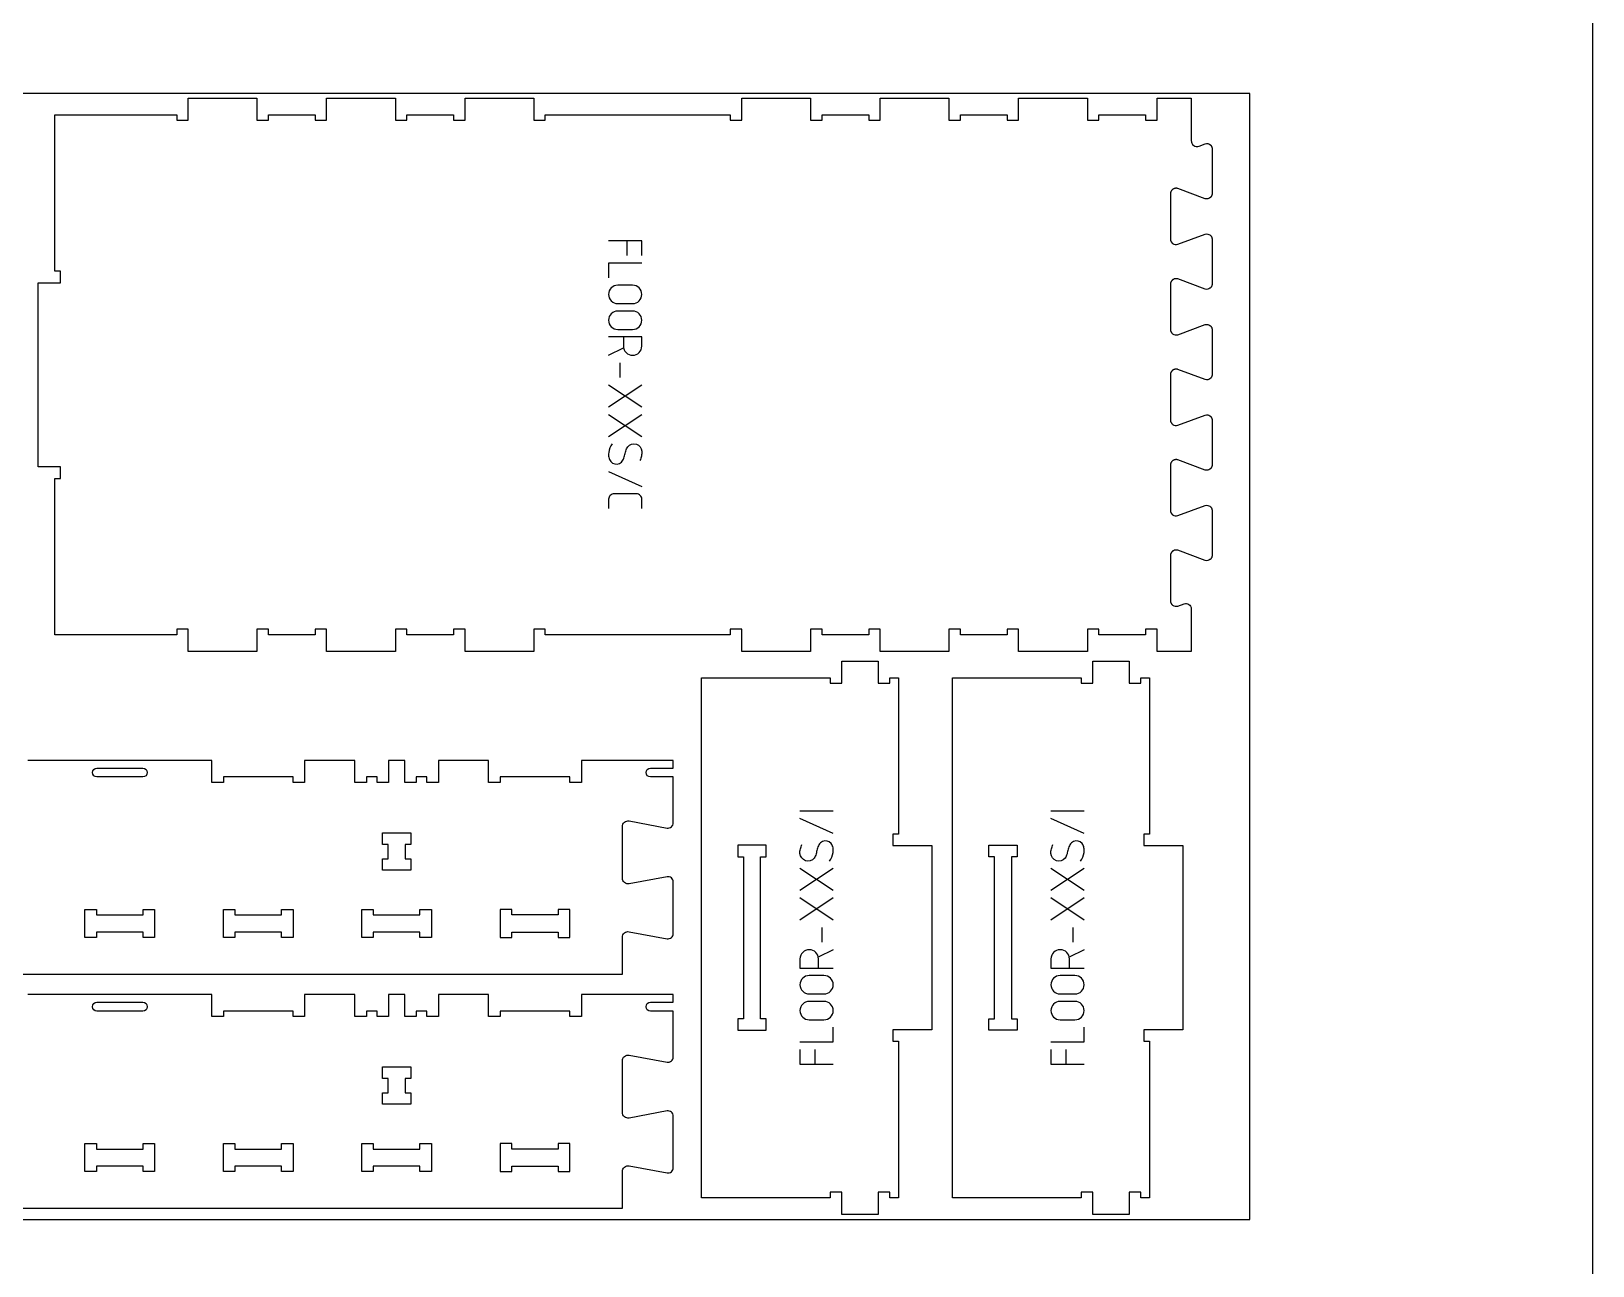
# Model space of a CAD drawing. Extents: x 0 to 12757, y 0 to 30003.
# Drawn here: x 1491 to 3183, y 10626 to 11963 of the extents above; entities that cross this region are included whole.
import ezdxf

# ---------------------------------------------------------------- set-up
doc = ezdxf.new("R2010")
doc.units = 0
for name, color, linetype in [('0_SHEET_SPRUCEPLY_2440X122', 1, 'CONTINUOUS'), ('1_ANYTOOL_1MMDEEP_LABELS_S', 2, 'CONTINUOUS'), ('3_ANYTOOL_CUTTHROUGH_INSID', 4, 'CONTINUOUS'), ('4_ANYTOOL_CUTTHROUGH_OUTSI', 5, 'CONTINUOUS'), ('DONOTCUT', 7, 'CONTINUOUS')]:
    doc.layers.add(name, color=color, linetype=linetype)

msp = doc.modelspace()

# ---------------------------------------------------------------- linework, layer by layer
at = {"layer": '0_SHEET_SPRUCEPLY_2440X122'}
msp.add_lwpolyline([(371.7, 11895.6), (371.7, 10675.6), (2811.7, 10675.6), (2811.7, 11895.6)], close=True, dxfattribs=at)
at = {"layer": '1_ANYTOOL_1MMDEEP_LABELS_S', "color": 2}
for points in [[(2152.8, 11720.1), (2152.8, 11736.1), (2116.8, 11736.1)], [(2136.8, 11720.1), (2136.8, 11736.1)], [(2152.8, 11712.1), (2116.8, 11712.1), (2116.8, 11696.1)], [(2116.8, 11612.1), (2132.9, 11620.2)], [(2128.8, 11604.1), (2128.8, 11588.1)], [(2116.8, 11580.1), (2152.8, 11556.1)], [(2116.8, 11556.1), (2152.8, 11580.1)], [(2116.8, 11548.1), (2152.8, 11524.1)], [(2116.8, 11524.1), (2152.8, 11548.1)], [(2116.8, 11486.1), (2152.8, 11470.1)], [(2360.2, 11118.1), (2324.2, 11118.1)], [(2360.2, 11094.1), (2324.2, 11110.1)], [(2632.2, 11118.1), (2596.2, 11118.1)], [(2632.2, 11094.1), (2596.2, 11110.1)], [(2360.2, 11056.1), (2324.2, 11032.1)], [(2360.2, 11032.1), (2324.2, 11056.1)], [(2632.2, 11056.1), (2596.2, 11032.1)], [(2632.2, 11032.1), (2596.2, 11056.1)], [(2360.2, 11024.1), (2324.2, 11000.1)], [(2360.2, 11000.1), (2324.2, 11024.1)], [(2632.2, 11024.1), (2596.2, 11000.1)], [(2632.2, 11000.1), (2596.2, 11024.1)], [(2348.2, 10976.1), (2348.2, 10992.1)], [(2620.2, 10976.1), (2620.2, 10992.1)], [(2360.2, 10968.1), (2344, 10960)], [(2632.2, 10968.1), (2616.1, 10960)], [(2324.2, 10868.1), (2360.2, 10868.1), (2360.2, 10884.1)], [(2596.2, 10868.1), (2632.2, 10868.1), (2632.2, 10884.1)], [(2324.2, 10860.1), (2324.2, 10844.1), (2360.2, 10844.1)], [(2340.2, 10860.1), (2340.2, 10844.1)], [(2596.2, 10860.1), (2596.2, 10844.1), (2632.2, 10844.1)], [(2612.2, 10860.1), (2612.2, 10844.1)]]:
    msp.add_lwpolyline(points, dxfattribs=at)
for points in [[(2126.8, 11688.1, 1), (2126.8, 11668.1), (2142.8, 11668.1, 1), (2142.8, 11688.1)], [(2126.8, 11660.1, 1), (2126.8, 11640.1), (2142.8, 11640.1, 1), (2142.8, 11660.1)], [(2350.2, 10920.1, 1), (2350.2, 10940.1), (2334.2, 10940.1, 1), (2334.2, 10920.1)], [(2622.2, 10920.1, 1), (2622.2, 10940.1), (2606.2, 10940.1, 1), (2606.2, 10920.1)], [(2350.2, 10892.1, 1), (2350.2, 10912.1), (2334.2, 10912.1, 1), (2334.2, 10892.1)], [(2622.2, 10892.1, 1), (2622.2, 10912.1), (2606.2, 10912.1, 1), (2606.2, 10892.1)]]:
    msp.add_lwpolyline(points, format="xyb", close=True, dxfattribs=at)
for points in [[(2132.8, 11632.1), (2132.8, 11622.1, 1), (2152.8, 11622.1), (2152.8, 11632.1), (2116.8, 11632.1)], [(2120.8, 11516.1, 0.136555), (2116.9, 11506.8, 0.071716), (2117, 11501.7, 0.133522), (2119.1, 11497.1, 0.344001), (2128.5, 11495, 0.153745), (2132.2, 11498.5, 0.071568), (2134.1, 11503.2, -0.00912), (2135.4, 11508.4, -0.090615), (2137.5, 11513, -0.340346), (2146.9, 11515.8, -0.284273), (2152.8, 11508.1, -0.092596), (2152.3, 11503, -0.017533), (2150.8, 11498.1)], [(2152.8, 11446.1), (2152.8, 11456.1, 0.414214), (2146.8, 11462.1), (2122.8, 11462.1, 0.414214), (2116.8, 11456.1), (2116.8, 11446.1)], [(2356.2, 11064.1, 0.136555), (2360.1, 11073.4, 0.071716), (2360, 11078.5, 0.133522), (2357.9, 11083.1, 0.344001), (2348.5, 11085.2, 0.153745), (2344.8, 11081.7, 0.071568), (2342.9, 11077, -0.00912), (2341.6, 11071.8, -0.090615), (2339.5, 11067.3, -0.340346), (2330.1, 11064.5, -0.284273), (2324.2, 11072.2, -0.092596), (2324.7, 11077.2, -0.017533), (2326.2, 11082.1)], [(2628.2, 11064.1, 0.136555), (2632.1, 11073.4, 0.071716), (2632, 11078.5, 0.133522), (2629.9, 11083.1, 0.344001), (2620.5, 11085.2, 0.153745), (2616.8, 11081.7, 0.071568), (2614.9, 11077, -0.00912), (2613.6, 11071.8, -0.090615), (2611.5, 11067.3, -0.340346), (2602.1, 11064.5, -0.284273), (2596.2, 11072.2, -0.092596), (2596.7, 11077.2, -0.017533), (2598.2, 11082.1)], [(2344.2, 10948.1), (2344.2, 10958.1, 1), (2324.2, 10958.1), (2324.2, 10948.1), (2360.2, 10948.1)], [(2616.2, 10948.1), (2616.2, 10958.1, 1), (2596.2, 10958.1), (2596.2, 10948.1), (2632.2, 10948.1)]]:
    msp.add_lwpolyline(points, format="xyb", dxfattribs=at)
at = {"layer": '3_ANYTOOL_CUTTHROUGH_INSID', "color": 4}
for points in [[(1612.1, 11164.7, -1), (1612.1, 11155.2), (1562.1, 11155.2, -1), (1562.1, 11164.7)], [(1612.1, 10911.1, -1), (1612.1, 10901.6), (1562.1, 10901.6, -1), (1562.1, 10911.1)]]:
    msp.add_lwpolyline(points, format="xyb", close=True, dxfattribs=at)
for points in [[(1902.3, 11054.2), (1871.8, 11054.2), (1871.8, 11066.7), (1877.8, 11066.7), (1877.8, 11082.2), (1871.8, 11082.2), (1871.8, 11094.7), (1902.3, 11094.7), (1902.3, 11082.2), (1896.3, 11082.2), (1896.3, 11066.7), (1902.3, 11066.7)], [(2281.5, 10893.3), (2281.5, 11068.8), (2287.5, 11068.8), (2287.5, 11081.3), (2257, 11081.3), (2257, 11068.8), (2263, 11068.8), (2263, 10893.3), (2257, 10893.3), (2257, 10880.8), (2287.5, 10880.8), (2287.5, 10893.3)], [(2559.5, 10893.3), (2559.5, 10880.8), (2529, 10880.8), (2529, 10893.3), (2535, 10893.3), (2535, 11068.8), (2529, 11068.8), (2529, 11081.3), (2559.5, 11081.3), (2559.5, 11068.8), (2553.5, 11068.8), (2553.5, 10893.3)], [(1561.8, 11005.7), (1612.3, 11005.7), (1612.3, 11011.7), (1624.8, 11011.7), (1624.8, 10981.2), (1612.3, 10981.2), (1612.3, 10987.2), (1561.8, 10987.2), (1561.8, 10981.2), (1549.3, 10981.2), (1549.3, 11011.7), (1561.8, 11011.7)], [(1762.3, 11005.7), (1762.3, 11011.7), (1774.8, 11011.7), (1774.8, 10981.2), (1762.3, 10981.2), (1762.3, 10987.2), (1711.8, 10987.2), (1711.8, 10981.2), (1699.3, 10981.2), (1699.3, 11011.7), (1711.8, 11011.7), (1711.8, 11005.7)], [(1861.8, 11011.7), (1861.8, 11005.7), (1912.3, 11005.7), (1912.3, 11011.7), (1924.8, 11011.7), (1924.8, 10981.2), (1912.3, 10981.2), (1912.3, 10987.2), (1861.8, 10987.2), (1861.8, 10981.2), (1849.3, 10981.2), (1849.3, 11011.7)], [(2062.3, 10987.2), (2062.3, 10981.2), (2074.8, 10981.2), (2074.8, 11011.7), (2062.3, 11011.7), (2062.3, 11005.7), (2011.8, 11005.7), (2011.8, 11011.7), (1999.3, 11011.7), (1999.3, 10981.2), (2011.8, 10981.2), (2011.8, 10987.2)], [(1902.3, 10800.6), (1871.8, 10800.6), (1871.8, 10813.1), (1877.8, 10813.1), (1877.8, 10828.6), (1871.8, 10828.6), (1871.8, 10841.1), (1902.3, 10841.1), (1902.3, 10828.6), (1896.3, 10828.6), (1896.3, 10813.1), (1902.3, 10813.1)], [(1561.8, 10752.1), (1612.3, 10752.1), (1612.3, 10758.1), (1624.8, 10758.1), (1624.8, 10727.6), (1612.3, 10727.6), (1612.3, 10733.6), (1561.8, 10733.6), (1561.8, 10727.6), (1549.3, 10727.6), (1549.3, 10758.1), (1561.8, 10758.1)], [(1762.3, 10752.1), (1762.3, 10758.1), (1774.8, 10758.1), (1774.8, 10727.6), (1762.3, 10727.6), (1762.3, 10733.6), (1711.8, 10733.6), (1711.8, 10727.6), (1699.3, 10727.6), (1699.3, 10758.1), (1711.8, 10758.1), (1711.8, 10752.1)], [(1861.8, 10758.1), (1861.8, 10752.1), (1912.3, 10752.1), (1912.3, 10758.1), (1924.8, 10758.1), (1924.8, 10727.6), (1912.3, 10727.6), (1912.3, 10733.6), (1861.8, 10733.6), (1861.8, 10727.6), (1849.3, 10727.6), (1849.3, 10758.1)], [(2062.3, 10733.6), (2062.3, 10727.6), (2074.8, 10727.6), (2074.8, 10758.1), (2062.3, 10758.1), (2062.3, 10752.1), (2011.8, 10752.1), (2011.8, 10758.1), (1999.3, 10758.1), (1999.3, 10727.6), (2011.8, 10727.6), (2011.8, 10733.6)]]:
    msp.add_lwpolyline(points, close=True, dxfattribs=at)
at = {"layer": '4_ANYTOOL_CUTTHROUGH_OUTSI', "color": 5}
msp.add_lwpolyline([(2748.2, 11844.7, 0.522088), (2756.7, 11838.8), (2763.5, 11841.4, -0.236725), (2768.5, 11840.5), (2768.7, 11840.4), (2768.8, 11840.3), (2768.9, 11840.2), (2769, 11840), (2769.1, 11839.9), (2769.3, 11839.8), (2769.4, 11839.7), (2769.5, 11839.6), (2769.6, 11839.4), (2769.7, 11839.3), (2769.8, 11839.2), (2769.9, 11839), (2770, 11838.9), (2770.1, 11838.7), (2770.2, 11838.6), (2770.2, 11838.4), (2770.3, 11838.3), (2770.4, 11838.1), (2770.4, 11838), (2770.5, 11837.8), (2770.6, 11837.6), (2770.6, 11837.5), (2770.7, 11837.3), (2770.7, 11837.2), (2770.7, 11837), (2770.8, 11836.8), (2770.8, 11836.7), (2770.8, 11836.5), (2770.8, 11836.3), (2770.8, 11836.2), (2770.8, 11836), (2770.8, 11835.8), (2770.8, 11787.3), (2770.8, 11787.2), (2770.8, 11787), (2770.8, 11786.9), (2770.8, 11786.7), (2770.8, 11786.5), (2770.8, 11786.4), (2770.7, 11786.2), (2770.7, 11786), (2770.7, 11785.9), (2770.6, 11785.7), (2770.6, 11785.5), (2770.5, 11785.4), (2770.4, 11785.2), (2770.4, 11785.1), (2770.3, 11784.9), (2770.2, 11784.8), (2770.2, 11784.6), (2770.1, 11784.5), (2770, 11784.3), (2769.9, 11784.2), (2769.8, 11784), (2769.7, 11783.9), (2769.6, 11783.8), (2769.5, 11783.6), (2769.4, 11783.5), (2769.3, 11783.4), (2769.1, 11783.3), (2769, 11783.1), (2768.9, 11783), (2768.8, 11782.9), (2768.7, 11782.8), (2768.5, 11782.7, -0.236725), (2763.5, 11781.8), (2733.7, 11792.8), (2733.7, 11792.8), (2733.7, 11792.8), (2733.5, 11792.9), (2733.3, 11792.9), (2733.2, 11793), (2733, 11793), (2732.8, 11793), (2732.6, 11793.1), (2732.4, 11793.1), (2732.3, 11793.1), (2732.1, 11793.1), (2731.9, 11793.1), (2731.7, 11793.1), (2731.5, 11793.1), (2731.3, 11793.1), (2731.2, 11793.1), (2731, 11793), (2730.8, 11793), (2730.6, 11793), (2730.4, 11792.9), (2730.2, 11792.9), (2730.1, 11792.8), (2729.9, 11792.8), (2729.7, 11792.7), (2729.5, 11792.6), (2729.4, 11792.6), (2729.2, 11792.5), (2729.1, 11792.4), (2728.9, 11792.3), (2728.7, 11792.3), (2728.6, 11792.2), (2728.4, 11792.1), (2728.3, 11792), (2728.1, 11791.9), (2728, 11791.8), (2727.9, 11791.6), (2727.7, 11791.5), (2727.6, 11791.4), (2727.5, 11791.3), (2727.3, 11791.2), (2727.2, 11791), (2727.1, 11790.9), (2727, 11790.7), (2726.9, 11790.6), (2726.8, 11790.4), (2726.7, 11790.3), (2726.6, 11790.1), (2726.5, 11790), (2726.4, 11789.8), (2726.3, 11789.7), (2726.2, 11789.5), (2726.1, 11789.3), (2726.1, 11789.1), (2726, 11789), (2725.9, 11788.8), (2725.9, 11788.6), (2725.8, 11788.4), (2725.8, 11788.3), (2725.7, 11788.1), (2725.7, 11787.9), (2725.7, 11787.7), (2725.7, 11787.6), (2725.6, 11787.4), (2725.6, 11787.2), (2725.6, 11787), (2725.6, 11786.8), (2725.6, 11738.3), (2725.6, 11738.2), (2725.6, 11738), (2725.6, 11737.8), (2725.7, 11737.6), (2725.7, 11737.5), (2725.7, 11737.3), (2725.7, 11737.1), (2725.8, 11736.9), (2725.8, 11736.7), (2725.9, 11736.6), (2725.9, 11736.4), (2726, 11736.2), (2726.1, 11736), (2726.1, 11735.9), (2726.2, 11735.7), (2726.3, 11735.5), (2726.4, 11735.4), (2726.5, 11735.2), (2726.6, 11735), (2726.7, 11734.9), (2726.8, 11734.7), (2726.9, 11734.6), (2727, 11734.4), (2727.1, 11734.3), (2727.2, 11734.2), (2727.3, 11734), (2727.5, 11733.9), (2727.6, 11733.8), (2727.7, 11733.7), (2727.9, 11733.5), (2728, 11733.4), (2728.1, 11733.3, 0.237079), (2733.7, 11732.4), (2733.7, 11732.4), (2763.5, 11743.4), (2763.5, 11743.4, -0.236725), (2768.5, 11742.5), (2768.7, 11742.4), (2768.8, 11742.3), (2768.9, 11742.2), (2769, 11742), (2769.1, 11741.9), (2769.3, 11741.8), (2769.4, 11741.7), (2769.5, 11741.6), (2769.6, 11741.4), (2769.7, 11741.3), (2769.8, 11741.2), (2769.9, 11741), (2770, 11740.9), (2770.1, 11740.7), (2770.2, 11740.6), (2770.2, 11740.4), (2770.3, 11740.3), (2770.4, 11740.1), (2770.4, 11740), (2770.5, 11739.8), (2770.6, 11739.6), (2770.6, 11739.5), (2770.7, 11739.3), (2770.7, 11739.2), (2770.7, 11739), (2770.8, 11738.8), (2770.8, 11738.7), (2770.8, 11738.5), (2770.8, 11738.3), (2770.8, 11738.2), (2770.8, 11738), (2770.8, 11737.8), (2770.8, 11689.3), (2770.8, 11689.2), (2770.8, 11689), (2770.8, 11688.9), (2770.8, 11688.7), (2770.8, 11688.5), (2770.8, 11688.4), (2770.7, 11688.2), (2770.7, 11688), (2770.7, 11687.9), (2770.6, 11687.7), (2770.6, 11687.5), (2770.5, 11687.4), (2770.4, 11687.2), (2770.4, 11687.1), (2770.3, 11686.9), (2770.2, 11686.8), (2770.2, 11686.6), (2770.1, 11686.5), (2770, 11686.3), (2769.9, 11686.2), (2769.8, 11686), (2769.7, 11685.9), (2769.6, 11685.8), (2769.5, 11685.6), (2769.4, 11685.5), (2769.3, 11685.4), (2769.1, 11685.3), (2769, 11685.1), (2768.9, 11685), (2768.8, 11684.9), (2768.7, 11684.8), (2768.5, 11684.7, -0.236725), (2763.5, 11683.8), (2733.7, 11694.8), (2733.7, 11694.8), (2733.7, 11694.8), (2733.5, 11694.9), (2733.3, 11694.9), (2733.2, 11695), (2733, 11695), (2732.8, 11695), (2732.6, 11695.1), (2732.4, 11695.1), (2732.3, 11695.1), (2732.1, 11695.1), (2731.9, 11695.1), (2731.7, 11695.1), (2731.5, 11695.1), (2731.3, 11695.1), (2731.2, 11695.1), (2731, 11695), (2730.8, 11695), (2730.6, 11695), (2730.4, 11694.9), (2730.2, 11694.9), (2730.1, 11694.8), (2729.9, 11694.8), (2729.7, 11694.7), (2729.5, 11694.6), (2729.4, 11694.6), (2729.2, 11694.5), (2729.1, 11694.4), (2728.9, 11694.3), (2728.7, 11694.3), (2728.6, 11694.2), (2728.4, 11694.1), (2728.3, 11694), (2728.1, 11693.9), (2728, 11693.8), (2727.9, 11693.6), (2727.7, 11693.5), (2727.6, 11693.4), (2727.5, 11693.3), (2727.3, 11693.2), (2727.2, 11693), (2727.1, 11692.9), (2727, 11692.7), (2726.9, 11692.6), (2726.8, 11692.4), (2726.7, 11692.3), (2726.6, 11692.1), (2726.5, 11692), (2726.4, 11691.8), (2726.3, 11691.7), (2726.2, 11691.5), (2726.1, 11691.3), (2726.1, 11691.1), (2726, 11691), (2725.9, 11690.8), (2725.9, 11690.6), (2725.8, 11690.4), (2725.8, 11690.3), (2725.7, 11690.1), (2725.7, 11689.9), (2725.7, 11689.7), (2725.7, 11689.6), (2725.6, 11689.4), (2725.6, 11689.2), (2725.6, 11689), (2725.6, 11688.8), (2725.6, 11640.3), (2725.6, 11640.2), (2725.6, 11640), (2725.6, 11639.8), (2725.7, 11639.6), (2725.7, 11639.5), (2725.7, 11639.3), (2725.7, 11639.1), (2725.8, 11638.9), (2725.8, 11638.7), (2725.9, 11638.6), (2725.9, 11638.4), (2726, 11638.2), (2726.1, 11638), (2726.1, 11637.9), (2726.2, 11637.7), (2726.3, 11637.5), (2726.4, 11637.4), (2726.5, 11637.2), (2726.6, 11637), (2726.7, 11636.9), (2726.8, 11636.7), (2726.9, 11636.6), (2727, 11636.4), (2727.1, 11636.3), (2727.2, 11636.2), (2727.3, 11636), (2727.5, 11635.9), (2727.6, 11635.8), (2727.7, 11635.7), (2727.9, 11635.5), (2728, 11635.4), (2728.1, 11635.3, 0.237079), (2733.7, 11634.4), (2733.7, 11634.4), (2733.7, 11634.4), (2763.5, 11645.4), (2763.5, 11645.4, -0.236725), (2768.5, 11644.5), (2768.7, 11644.4), (2768.8, 11644.3), (2768.9, 11644.2), (2769, 11644), (2769.1, 11643.9), (2769.3, 11643.8), (2769.4, 11643.7), (2769.5, 11643.6), (2769.6, 11643.4), (2769.7, 11643.3), (2769.8, 11643.2), (2769.9, 11643), (2770, 11642.9), (2770.1, 11642.7), (2770.2, 11642.6), (2770.2, 11642.4), (2770.3, 11642.3), (2770.4, 11642.1), (2770.4, 11642), (2770.5, 11641.8), (2770.6, 11641.6), (2770.6, 11641.5), (2770.7, 11641.3), (2770.7, 11641.2), (2770.7, 11641), (2770.8, 11640.8), (2770.8, 11640.7), (2770.8, 11640.5), (2770.8, 11640.3), (2770.8, 11640.2), (2770.8, 11640), (2770.8, 11639.8), (2770.8, 11591.3), (2770.8, 11591.2), (2770.8, 11591), (2770.8, 11590.9), (2770.8, 11590.7), (2770.8, 11590.5), (2770.8, 11590.4), (2770.7, 11590.2), (2770.7, 11590), (2770.7, 11589.9), (2770.6, 11589.7), (2770.6, 11589.5), (2770.5, 11589.4), (2770.4, 11589.2), (2770.4, 11589.1), (2770.3, 11588.9), (2770.2, 11588.8), (2770.2, 11588.6), (2770.1, 11588.5), (2770, 11588.3), (2769.9, 11588.2), (2769.8, 11588), (2769.7, 11587.9), (2769.6, 11587.8), (2769.5, 11587.6), (2769.4, 11587.5), (2769.3, 11587.4), (2769.1, 11587.3), (2769, 11587.1), (2768.9, 11587), (2768.8, 11586.9), (2768.7, 11586.8), (2768.5, 11586.7, -0.236725), (2763.5, 11585.8), (2733.7, 11596.8), (2733.7, 11596.8), (2733.7, 11596.8), (2733.5, 11596.9), (2733.3, 11596.9), (2733.2, 11597), (2733, 11597), (2732.8, 11597), (2732.6, 11597.1), (2732.4, 11597.1), (2732.3, 11597.1), (2732.1, 11597.1), (2731.9, 11597.1), (2731.7, 11597.1), (2731.5, 11597.1), (2731.3, 11597.1), (2731.2, 11597.1), (2731, 11597), (2730.8, 11597), (2730.6, 11597), (2730.4, 11596.9), (2730.2, 11596.9), (2730.1, 11596.8), (2729.9, 11596.8), (2729.7, 11596.7), (2729.5, 11596.6), (2729.4, 11596.6), (2729.2, 11596.5), (2729.1, 11596.4), (2728.9, 11596.3), (2728.7, 11596.3), (2728.6, 11596.2), (2728.4, 11596.1), (2728.3, 11596), (2728.1, 11595.9), (2728, 11595.8), (2727.9, 11595.6), (2727.7, 11595.5), (2727.6, 11595.4), (2727.5, 11595.3), (2727.3, 11595.2), (2727.2, 11595), (2727.1, 11594.9), (2727, 11594.7), (2726.9, 11594.6), (2726.8, 11594.4), (2726.7, 11594.3), (2726.6, 11594.1), (2726.5, 11594), (2726.4, 11593.8), (2726.3, 11593.7), (2726.2, 11593.5), (2726.1, 11593.3), (2726.1, 11593.1), (2726, 11593), (2725.9, 11592.8), (2725.9, 11592.6), (2725.8, 11592.4), (2725.8, 11592.3), (2725.7, 11592.1), (2725.7, 11591.9), (2725.7, 11591.7), (2725.7, 11591.6), (2725.6, 11591.4), (2725.6, 11591.2), (2725.6, 11591), (2725.6, 11590.8), (2725.6, 11542.3), (2725.6, 11542.2), (2725.6, 11542), (2725.6, 11541.8), (2725.7, 11541.6), (2725.7, 11541.5), (2725.7, 11541.3), (2725.7, 11541.1), (2725.8, 11540.9), (2725.8, 11540.7), (2725.9, 11540.6), (2725.9, 11540.4), (2726, 11540.2), (2726.1, 11540), (2726.1, 11539.9), (2726.2, 11539.7), (2726.3, 11539.5), (2726.4, 11539.4), (2726.5, 11539.2), (2726.6, 11539), (2726.7, 11538.9), (2726.8, 11538.7), (2726.9, 11538.6), (2727, 11538.4), (2727.1, 11538.3), (2727.2, 11538.2), (2727.3, 11538), (2727.5, 11537.9), (2727.6, 11537.8), (2727.7, 11537.7), (2727.9, 11537.5), (2728, 11537.4), (2728.1, 11537.3, 0.237079), (2733.7, 11536.4), (2733.7, 11536.4), (2763.5, 11547.4), (2763.5, 11547.4, -0.236725), (2768.5, 11546.5), (2768.7, 11546.4), (2768.8, 11546.3), (2768.9, 11546.2), (2769, 11546), (2769.1, 11545.9), (2769.3, 11545.8), (2769.4, 11545.7), (2769.5, 11545.6), (2769.6, 11545.4), (2769.7, 11545.3), (2769.8, 11545.2), (2769.9, 11545), (2770, 11544.9), (2770.1, 11544.7), (2770.2, 11544.6), (2770.2, 11544.4), (2770.3, 11544.3), (2770.4, 11544.1), (2770.4, 11544), (2770.5, 11543.8), (2770.6, 11543.6), (2770.6, 11543.5), (2770.7, 11543.3), (2770.7, 11543.2), (2770.7, 11543), (2770.8, 11542.8), (2770.8, 11542.7), (2770.8, 11542.5), (2770.8, 11542.3), (2770.8, 11542.2), (2770.8, 11542), (2770.8, 11541.8), (2770.8, 11493.3), (2770.8, 11493.2), (2770.8, 11493), (2770.8, 11492.9), (2770.8, 11492.7), (2770.8, 11492.5), (2770.8, 11492.4), (2770.7, 11492.2), (2770.7, 11492), (2770.7, 11491.9), (2770.6, 11491.7), (2770.6, 11491.5), (2770.5, 11491.4), (2770.4, 11491.2), (2770.4, 11491.1), (2770.3, 11490.9), (2770.2, 11490.8), (2770.2, 11490.6), (2770.1, 11490.5), (2770, 11490.3), (2769.9, 11490.2), (2769.8, 11490), (2769.7, 11489.9), (2769.6, 11489.8), (2769.5, 11489.6), (2769.4, 11489.5), (2769.3, 11489.4), (2769.1, 11489.3), (2769, 11489.1), (2768.9, 11489), (2768.8, 11488.9), (2768.7, 11488.8), (2768.5, 11488.7, -0.236725), (2763.5, 11487.8), (2733.7, 11498.8), (2733.7, 11498.8), (2733.7, 11498.8), (2733.5, 11498.9), (2733.3, 11498.9), (2733.2, 11499), (2733, 11499), (2732.8, 11499), (2732.6, 11499.1), (2732.4, 11499.1), (2732.3, 11499.1), (2732.1, 11499.1), (2731.9, 11499.1), (2731.7, 11499.1), (2731.5, 11499.1), (2731.3, 11499.1), (2731.2, 11499.1), (2731, 11499), (2730.8, 11499), (2730.6, 11499), (2730.4, 11498.9), (2730.2, 11498.9), (2730.1, 11498.8), (2729.9, 11498.8), (2729.7, 11498.7), (2729.5, 11498.6), (2729.4, 11498.6), (2729.2, 11498.5), (2729.1, 11498.4), (2728.9, 11498.3), (2728.7, 11498.3), (2728.6, 11498.2), (2728.4, 11498.1), (2728.3, 11498), (2728.1, 11497.9), (2728, 11497.8), (2727.9, 11497.6), (2727.7, 11497.5), (2727.6, 11497.4), (2727.5, 11497.3), (2727.3, 11497.2), (2727.2, 11497), (2727.1, 11496.9), (2727, 11496.7), (2726.9, 11496.6), (2726.8, 11496.4), (2726.7, 11496.3), (2726.6, 11496.1), (2726.5, 11496), (2726.4, 11495.8), (2726.3, 11495.7), (2726.2, 11495.5), (2726.1, 11495.3), (2726.1, 11495.1), (2726, 11495), (2725.9, 11494.8), (2725.9, 11494.6), (2725.8, 11494.4), (2725.8, 11494.3), (2725.7, 11494.1), (2725.7, 11493.9), (2725.7, 11493.7), (2725.7, 11493.6), (2725.6, 11493.4), (2725.6, 11493.2), (2725.6, 11493), (2725.6, 11492.8), (2725.6, 11444.3), (2725.6, 11444.2), (2725.6, 11444), (2725.6, 11443.8), (2725.7, 11443.6), (2725.7, 11443.5), (2725.7, 11443.3), (2725.7, 11443.1), (2725.8, 11442.9), (2725.8, 11442.7), (2725.9, 11442.6), (2725.9, 11442.4), (2726, 11442.2), (2726.1, 11442), (2726.1, 11441.9), (2726.2, 11441.7), (2726.3, 11441.5), (2726.4, 11441.4), (2726.5, 11441.2), (2726.6, 11441), (2726.7, 11440.9), (2726.8, 11440.7), (2726.9, 11440.6), (2727, 11440.4), (2727.1, 11440.3), (2727.2, 11440.2), (2727.3, 11440), (2727.5, 11439.9), (2727.6, 11439.8), (2727.7, 11439.7), (2727.9, 11439.5), (2728, 11439.4), (2728.1, 11439.3, 0.237079), (2733.7, 11438.4), (2733.7, 11438.4), (2763.5, 11449.4), (2763.5, 11449.4, -0.236725), (2768.5, 11448.5), (2768.7, 11448.4), (2768.8, 11448.3), (2768.9, 11448.2), (2769, 11448), (2769.1, 11447.9), (2769.3, 11447.8), (2769.4, 11447.7), (2769.5, 11447.6), (2769.6, 11447.4), (2769.7, 11447.3), (2769.8, 11447.2), (2769.9, 11447), (2770, 11446.9), (2770.1, 11446.7), (2770.2, 11446.6), (2770.2, 11446.4), (2770.3, 11446.3), (2770.4, 11446.1), (2770.4, 11446), (2770.5, 11445.8), (2770.6, 11445.6), (2770.6, 11445.5), (2770.7, 11445.3), (2770.7, 11445.2), (2770.7, 11445), (2770.8, 11444.8), (2770.8, 11444.7), (2770.8, 11444.5), (2770.8, 11444.3), (2770.8, 11444.2), (2770.8, 11444), (2770.8, 11443.8), (2770.8, 11395.3), (2770.8, 11395.2), (2770.8, 11395), (2770.8, 11394.9), (2770.8, 11394.7), (2770.8, 11394.5), (2770.8, 11394.4), (2770.7, 11394.2), (2770.7, 11394), (2770.7, 11393.9), (2770.6, 11393.7), (2770.6, 11393.5), (2770.5, 11393.4), (2770.4, 11393.2), (2770.4, 11393.1), (2770.3, 11392.9), (2770.2, 11392.8), (2770.2, 11392.6), (2770.1, 11392.5), (2770, 11392.3), (2769.9, 11392.2), (2769.8, 11392), (2769.7, 11391.9), (2769.6, 11391.8), (2769.5, 11391.6), (2769.4, 11391.5), (2769.3, 11391.4), (2769.1, 11391.3), (2769, 11391.1), (2768.9, 11391), (2768.8, 11390.9), (2768.7, 11390.8), (2768.5, 11390.7, -0.236725), (2763.5, 11389.8), (2733.7, 11400.8), (2733.7, 11400.8), (2733.7, 11400.8), (2733.5, 11400.9), (2733.3, 11400.9), (2733.2, 11401), (2733, 11401), (2732.8, 11401), (2732.6, 11401.1), (2732.4, 11401.1), (2732.3, 11401.1), (2732.1, 11401.1), (2731.9, 11401.1), (2731.7, 11401.1), (2731.5, 11401.1), (2731.3, 11401.1), (2731.2, 11401.1), (2731, 11401), (2730.8, 11401), (2730.6, 11401), (2730.4, 11400.9), (2730.2, 11400.9), (2730.1, 11400.8), (2729.9, 11400.8), (2729.7, 11400.7), (2729.5, 11400.6), (2729.4, 11400.6), (2729.2, 11400.5), (2729.1, 11400.4), (2728.9, 11400.3), (2728.7, 11400.3), (2728.6, 11400.2), (2728.4, 11400.1), (2728.3, 11400), (2728.1, 11399.9), (2728, 11399.8), (2727.9, 11399.6), (2727.7, 11399.5), (2727.6, 11399.4), (2727.5, 11399.3), (2727.3, 11399.2), (2727.2, 11399), (2727.1, 11398.9), (2727, 11398.7), (2726.9, 11398.6), (2726.8, 11398.4), (2726.7, 11398.3), (2726.6, 11398.1), (2726.5, 11398), (2726.4, 11397.8), (2726.3, 11397.7), (2726.2, 11397.5), (2726.1, 11397.3), (2726.1, 11397.1), (2726, 11397), (2725.9, 11396.8), (2725.9, 11396.6), (2725.8, 11396.4), (2725.8, 11396.3), (2725.7, 11396.1), (2725.7, 11395.9), (2725.7, 11395.7), (2725.7, 11395.6), (2725.6, 11395.4), (2725.6, 11395.2), (2725.6, 11395), (2725.6, 11394.8), (2725.6, 11346.3), (2725.6, 11346.2), (2725.6, 11346), (2725.6, 11345.8), (2725.7, 11345.6), (2725.7, 11345.5), (2725.7, 11345.3), (2725.7, 11345.1), (2725.8, 11344.9), (2725.8, 11344.7), (2725.9, 11344.6), (2725.9, 11344.4), (2726, 11344.2), (2726.1, 11344), (2726.1, 11343.9), (2726.2, 11343.7), (2726.3, 11343.5), (2726.4, 11343.4), (2726.5, 11343.2), (2726.6, 11343), (2726.7, 11342.9), (2726.8, 11342.7), (2726.9, 11342.6), (2727, 11342.4), (2727.1, 11342.3), (2727.2, 11342.2), (2727.3, 11342), (2727.5, 11341.9), (2727.6, 11341.8), (2727.7, 11341.7), (2727.9, 11341.5), (2728, 11341.4), (2728.1, 11341.3, 0.237079), (2733.7, 11340.4), (2733.7, 11340.4), (2740.5, 11342.9), (2740.5, 11342.9, -0.522087), (2748.2, 11337.5), (2748.2, 11291.3), (2711.2, 11291.3), (2711.2, 11315.3), (2698.7, 11315.3), (2698.7, 11309.3), (2648.2, 11309.3), (2648.2, 11315.3), (2635.7, 11315.3), (2635.7, 11291.3), (2561.2, 11291.3), (2561.2, 11315.3), (2548.7, 11315.3), (2548.7, 11309.3), (2498.2, 11309.3), (2498.2, 11315.3), (2485.7, 11315.3), (2485.7, 11291.3), (2411.2, 11291.3), (2411.2, 11315.3), (2398.7, 11315.3), (2398.7, 11309.3), (2348.2, 11309.3), (2348.2, 11315.3), (2335.7, 11315.3), (2335.7, 11291.3), (2261.2, 11291.3), (2261.2, 11315.3), (2248.7, 11315.3), (2248.7, 11309.3), (2048.2, 11309.3), (2048.2, 11315.3), (2035.7, 11315.3), (2035.7, 11291.3), (1961.2, 11291.3), (1961.2, 11315.3), (1948.7, 11315.3), (1948.7, 11309.3), (1898.2, 11309.3), (1898.2, 11315.3), (1885.7, 11315.3), (1885.7, 11291.3), (1811.2, 11291.3), (1811.2, 11315.3), (1798.7, 11315.3), (1798.7, 11309.3), (1748.2, 11309.3), (1748.2, 11315.3), (1735.7, 11315.3), (1735.7, 11291.3), (1661.2, 11291.3), (1661.2, 11315.3), (1648.7, 11315.3), (1648.7, 11309.3), (1516.7, 11309.3), (1516.7, 11478.8), (1522.7, 11478.8), (1522.7, 11491.3), (1498.7, 11491.3), (1498.7, 11690.8), (1522.7, 11690.8), (1522.7, 11703.3), (1516.7, 11703.3), (1516.7, 11872.8), (1648.7, 11872.8), (1648.7, 11866.8), (1661.2, 11866.8), (1661.2, 11890.8), (1735.7, 11890.8), (1735.7, 11866.8), (1748.2, 11866.8), (1748.2, 11872.8), (1798.7, 11872.8), (1798.7, 11866.8), (1811.2, 11866.8), (1811.2, 11890.8), (1885.7, 11890.8), (1885.7, 11866.8), (1898.2, 11866.8), (1898.2, 11872.8), (1948.7, 11872.8), (1948.7, 11866.8), (1961.2, 11866.8), (1961.2, 11890.8), (2035.7, 11890.8), (2035.7, 11866.8), (2048.2, 11866.8), (2048.2, 11872.8), (2248.7, 11872.8), (2248.7, 11866.8), (2261.2, 11866.8), (2261.2, 11890.8), (2335.7, 11890.8), (2335.7, 11866.8), (2348.2, 11866.8), (2348.2, 11872.8), (2398.7, 11872.8), (2398.7, 11866.8), (2411.2, 11866.8), (2411.2, 11890.8), (2485.7, 11890.8), (2485.7, 11866.8), (2498.2, 11866.8), (2498.2, 11872.8), (2548.7, 11872.8), (2548.7, 11866.8), (2561.2, 11866.8), (2561.2, 11890.8), (2635.7, 11890.8), (2635.7, 11866.8), (2648.2, 11866.8), (2648.2, 11872.8), (2698.7, 11872.8), (2698.7, 11866.8), (2711.2, 11866.8), (2711.2, 11890.8), (2748.2, 11890.8), (2748.2, 11844.7)], format="xyb", close=True, dxfattribs=at)
for points in [[(2357, 10699.3), (2217.5, 10699.3), (2217.5, 11262.8), (2357, 11262.8), (2357, 11256.8), (2369.5, 11256.8), (2369.5, 11280.8), (2409, 11280.8), (2409, 11256.8), (2421.5, 11256.8), (2421.5, 11262.8), (2431, 11262.8), (2431, 11093.3), (2425, 11093.3), (2425, 11080.8), (2467, 11080.8), (2467, 10881.3), (2425, 10881.3), (2425, 10868.8), (2431, 10868.8), (2431, 10699.3), (2421.5, 10699.3), (2421.5, 10705.3), (2409, 10705.3), (2409, 10681.3), (2369.5, 10681.3), (2369.5, 10705.3), (2357, 10705.3)], [(2629, 10699.3), (2489.5, 10699.3), (2489.5, 11262.8), (2629, 11262.8), (2629, 11256.8), (2641.5, 11256.8), (2641.5, 11280.8), (2681, 11280.8), (2681, 11256.8), (2693.5, 11256.8), (2693.5, 11262.8), (2703, 11262.8), (2703, 11093.3), (2697, 11093.3), (2697, 11080.8), (2739, 11080.8), (2739, 10881.3), (2697, 10881.3), (2697, 10868.8), (2703, 10868.8), (2703, 10699.3), (2693.5, 10699.3), (2693.5, 10705.3), (2681, 10705.3), (2681, 10681.3), (2641.5, 10681.3), (2641.5, 10705.3), (2629, 10705.3)]]:
    msp.add_lwpolyline(points, close=True, dxfattribs=at)
for points in [[(442.3, 10941.7), (2131.8, 10941.7), (2131.8, 10981.4), (2131.8, 10981.4, -0.463455), (2139.1, 10987.6), (2139.1, 10987.6), (2139.1, 10987.6), (2139.1, 10987.6), (2180.1, 10979.9, 0.220352), (2184.8, 10981.2, 0.220464), (2186.8, 10985.6), (2186.8, 11041.4, 0.220464), (2184.8, 11045.8, 0.220352), (2180.1, 11047.1), (2139.1, 11039.4), (2139.1, 11039.4), (2139.1, 11039.4), (2139.1, 11039.4, -0.463455), (2131.8, 11045.6), (2131.8, 11101.4, -0.463455), (2139.1, 11107.6), (2139.1, 11107.6), (2139.1, 11107.6), (2139.1, 11107.6), (2180.1, 11099.9, 0.220352), (2184.8, 11101.2, 0.220464), (2186.8, 11105.6), (2186.8, 11155.2), (2162.1, 11155.2), (2162.1, 11155.2, -1), (2162.1, 11164.7), (2186.8, 11164.7), (2186.8, 11173.2), (2087.3, 11173.2), (2087.3, 11149.2), (2074.8, 11149.2), (2074.8, 11155.2), (1999.3, 11155.2), (1999.3, 11149.2), (1986.8, 11149.2), (1986.8, 11173.2), (1932.3, 11173.2), (1932.3, 11149.2), (1919.8, 11149.2), (1919.8, 11155.2), (1908.3, 11155.2), (1908.3, 11149.2), (1895.8, 11149.2), (1895.8, 11173.2), (1878.3, 11173.2), (1878.3, 11149.2), (1865.8, 11149.2), (1865.8, 11155.2), (1854.3, 11155.2), (1854.3, 11149.2), (1841.8, 11149.2), (1841.8, 11173.2), (1787.3, 11173.2), (1787.3, 11149.2), (1774.8, 11149.2), (1774.8, 11155.2), (1699.3, 11155.2), (1699.3, 11149.2), (1686.8, 11149.2), (1686.8, 11173.2), (1487.3, 11173.2)], [(442.3, 10688.1), (2131.8, 10688.1), (2131.8, 10727.7), (2131.8, 10727.7, -0.463455), (2139.1, 10733.9), (2139.1, 10733.9), (2139.1, 10733.9), (2139.1, 10733.9), (2180.1, 10726.2, 0.220352), (2184.8, 10727.5, 0.220464), (2186.8, 10731.9), (2186.8, 10787.7, 0.220464), (2184.8, 10792.1, 0.220352), (2180.1, 10793.4), (2139.1, 10785.7), (2139.1, 10785.7), (2139.1, 10785.7), (2139.1, 10785.7, -0.463455), (2131.8, 10791.9), (2131.8, 10847.7, -0.463455), (2139.1, 10853.9), (2139.1, 10853.9), (2139.1, 10853.9), (2139.1, 10853.9), (2180.1, 10846.2, 0.220352), (2184.8, 10847.5, 0.220464), (2186.8, 10851.9), (2186.8, 10901.6), (2162.1, 10901.6), (2162.1, 10901.6, -1), (2162.1, 10911.1), (2186.8, 10911.1), (2186.8, 10919.6), (2087.3, 10919.6), (2087.3, 10895.6), (2074.8, 10895.6), (2074.8, 10901.6), (1999.3, 10901.6), (1999.3, 10895.6), (1986.8, 10895.6), (1986.8, 10919.6), (1932.3, 10919.6), (1932.3, 10895.6), (1919.8, 10895.6), (1919.8, 10901.6), (1908.3, 10901.6), (1908.3, 10895.6), (1895.8, 10895.6), (1895.8, 10919.6), (1878.3, 10919.6), (1878.3, 10895.6), (1865.8, 10895.6), (1865.8, 10901.6), (1854.3, 10901.6), (1854.3, 10895.6), (1841.8, 10895.6), (1841.8, 10919.6), (1787.3, 10919.6), (1787.3, 10895.6), (1774.8, 10895.6), (1774.8, 10901.6), (1699.3, 10901.6), (1699.3, 10895.6), (1686.8, 10895.6), (1686.8, 10919.6), (1487.3, 10919.6)]]:
    msp.add_lwpolyline(points, format="xyb", dxfattribs=at)
at = {"layer": 'DONOTCUT'}
msp.add_lwpolyline([(0, 0), (3183.4, 0), (3183.4, 13863.5), (0, 13863.5)], close=True, dxfattribs=at)

doc.saveas('drawing.dxf')
